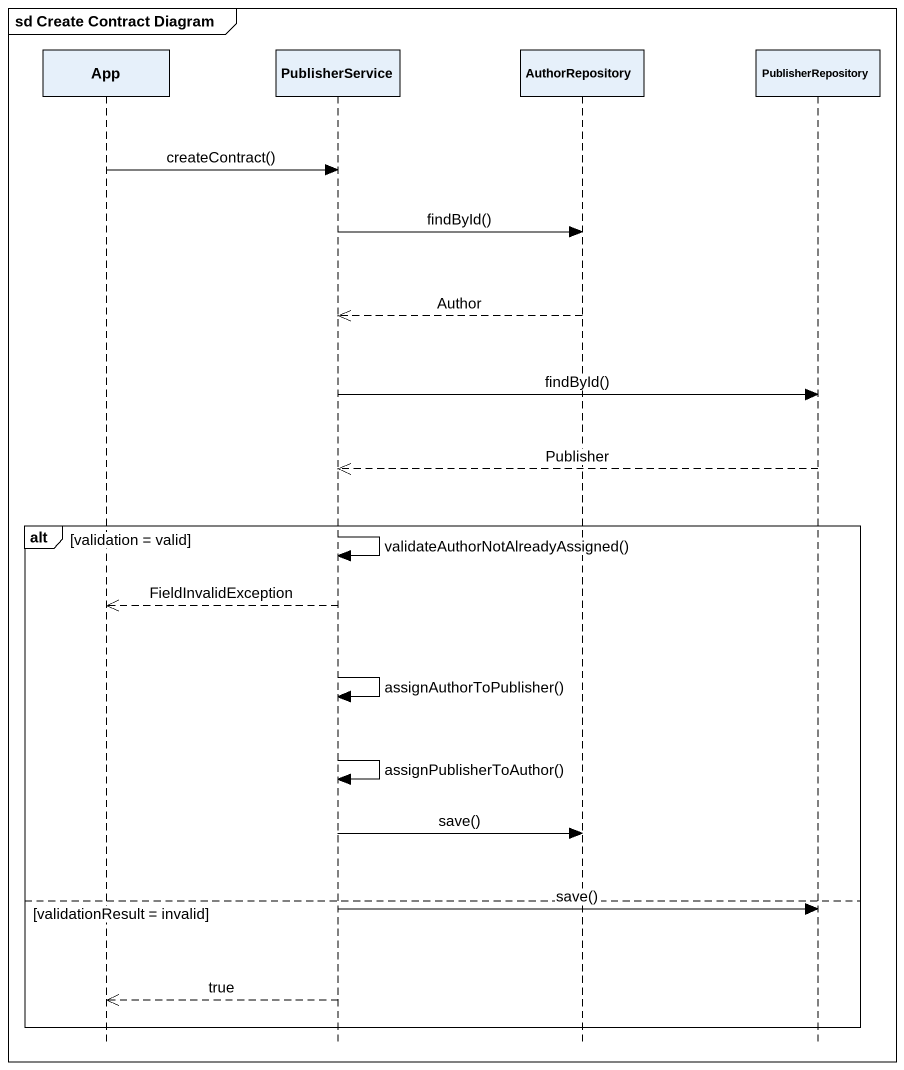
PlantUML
@startuml
mainframe sd Create Contract Diagram
hide footbox
participant App
participant PublisherService
participant AuthorRepository
participant PublisherRepository

App -> PublisherService : createContract()
PublisherService -> AuthorRepository : findById()
AuthorRepository -->> PublisherService : Author
PublisherService -> PublisherRepository : findById()
PublisherRepository -->> PublisherService : Publisher
alt validation = valid
  PublisherService -> PublisherService : validateAuthorNotAlreadyAssigned()
  PublisherService -->> App : FieldInvalidException
  PublisherService -> PublisherService : assignAuthorToPublisher()
  PublisherService -> PublisherService : assignPublisherToAuthor()
  PublisherService -> AuthorRepository : save()
else validationResult = invalid
  PublisherService -> PublisherRepository : save()
  PublisherService -->> App : true
end
@enduml
